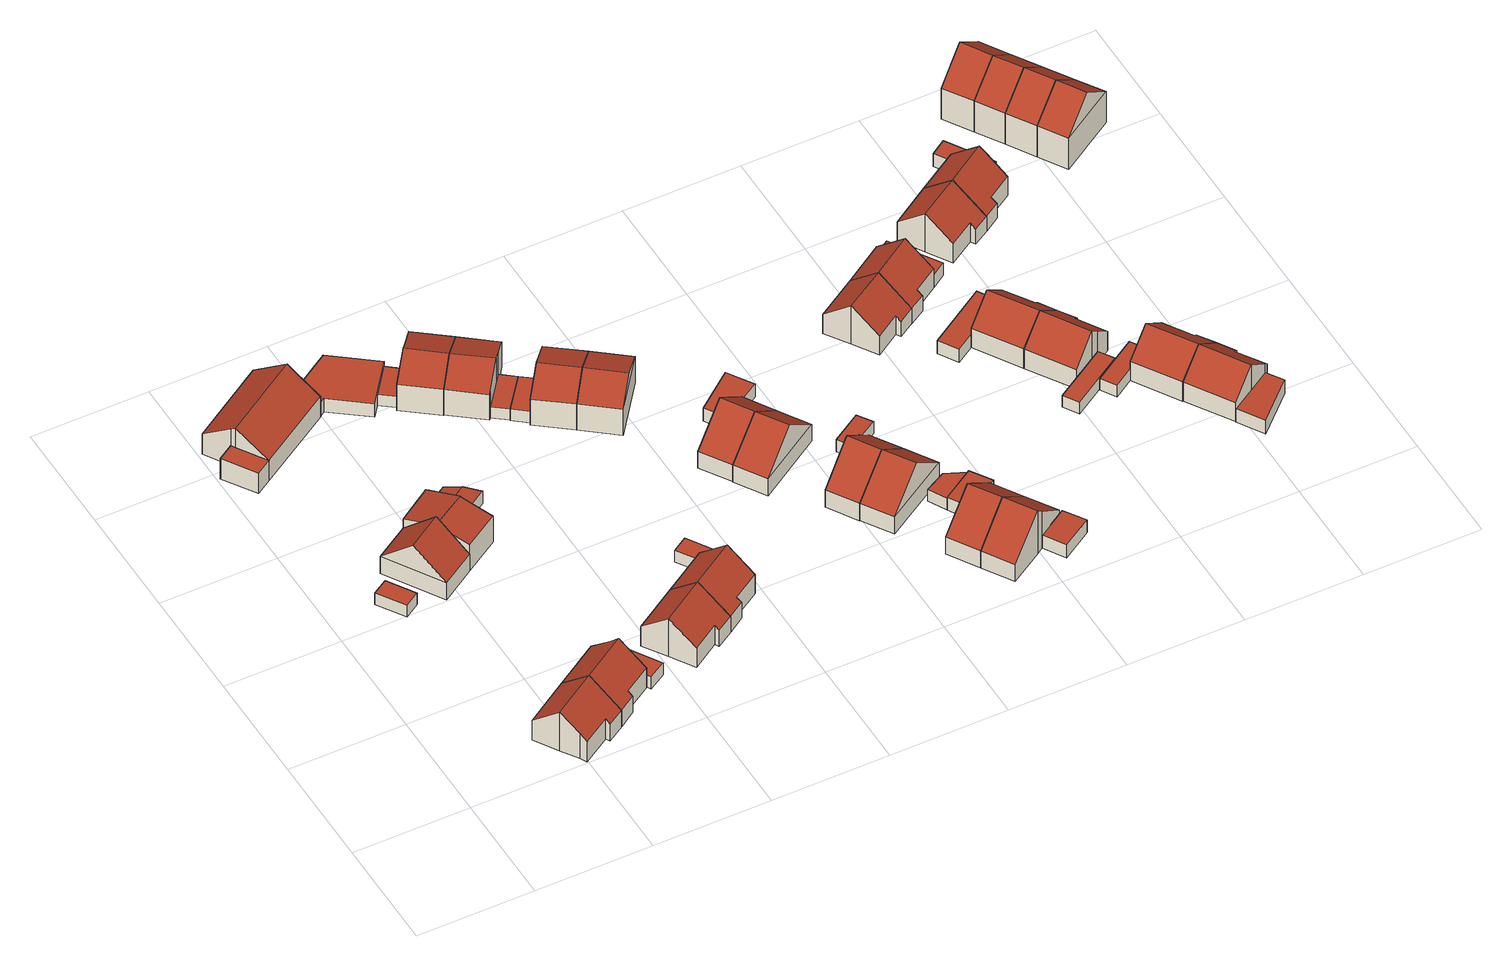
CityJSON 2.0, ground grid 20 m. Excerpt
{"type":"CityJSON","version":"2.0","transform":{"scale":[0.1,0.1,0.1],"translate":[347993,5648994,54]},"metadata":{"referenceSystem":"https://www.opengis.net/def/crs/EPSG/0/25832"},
"CityObjects":{
"building1":{"type":"Building","attributes":{"Geometrietyp2DReferenz":"3000","Gemeindeschluessel":"05315000","function":"31001_1010","roofType":"3100","measuredHeight":8.01,"storeysAboveGround":1},"address":[{"country":"Germany","locality":"Köln","thoroughfareNumber":"49","thoroughfareName":"Klausenburg-Str."}],"geometry":[{"type":"Solid","lod":"2","boundaries":[[[[0,1,2,3]],[[4,5,1,0]],[[6,7,5,4]],[[8,9,7,6]],[[10,11,9,8]],[[12,13,11,10]],[[14,15,13,12]],[[16,17,15,14]],[[3,2,17,16]],[[8,6,4,10]],[[0,3,16,14,12,10,4]],[[1,5,7,9,11,13,15,17,2]]]],"semantics":{"surfaces":[{"type":"WallSurface"},{"type":"RoofSurface"},{"type":"GroundSurface"}],"values":[[0,0,0,0,0,0,0,0,0,1,1,2]]}}]},
"building2":{"type":"Building","attributes":{"Geometrietyp2DReferenz":"3000","Gemeindeschluessel":"05315000","function":"31001_2463","roofType":"1000","measuredHeight":2.34,"storeysAboveGround":1},"address":[{"country":"Germany","locality":"Köln","thoroughfareNumber":"61","thoroughfareName":"Klausenburg-Str."}],"geometry":[{"type":"Solid","lod":"2","boundaries":[[[[18,19,20,21]],[[22,23,19,18]],[[24,25,23,22]],[[21,20,25,24]],[[22,18,21,24]],[[19,23,25,20]]]],"semantics":{"surfaces":[{"type":"WallSurface"},{"type":"RoofSurface"},{"type":"GroundSurface"}],"values":[[0,0,0,0,1,2]]}}]},
"building3":{"type":"Building","attributes":{"Geometrietyp2DReferenz":"3000","Gemeindeschluessel":"05315000","function":"31001_1010","roofType":"3100","measuredHeight":8.6,"storeysAboveGround":1},"address":[{"country":"Germany","locality":"Köln","thoroughfareNumber":"59","thoroughfareName":"Klausenburg-Str."}],"geometry":[{"type":"Solid","lod":"2","boundaries":[[[[26,27,28,29]],[[30,31,27,26]],[[32,33,31,30]],[[29,28,33,32]],[[26,34,30]],[[32,35,29]],[[29,35,34,26]],[[30,34,35,32]],[[27,31,33,28]]]],"semantics":{"surfaces":[{"type":"WallSurface"},{"type":"RoofSurface"},{"type":"GroundSurface"}],"values":[[0,0,0,0,0,0,1,1,2]]}}]},
"building4":{"type":"Building","attributes":{"Geometrietyp2DReferenz":"3000","Gemeindeschluessel":"05315000","function":"31001_1010","roofType":"3100","measuredHeight":7.93,"storeysAboveGround":1},"address":[{"country":"Germany","locality":"Köln","thoroughfareNumber":"51","thoroughfareName":"Klausenburg-Str."}],"geometry":[{"type":"Solid","lod":"2","boundaries":[[[[8,9,11,10]],[[36,37,9,8]],[[38,39,37,36]],[[40,41,39,38]],[[42,43,41,40]],[[44,45,43,42]],[[46,47,45,44]],[[12,13,47,46]],[[10,11,13,12]],[[38,36,8,10,40]],[[12,46,44,42,40,10]],[[9,37,39,41,43,45,47,13,11]]]],"semantics":{"surfaces":[{"type":"WallSurface"},{"type":"RoofSurface"},{"type":"GroundSurface"}],"values":[[0,0,0,0,0,0,0,0,0,1,1,2]]}}]},
"building5":{"type":"Building","attributes":{"Gemeindeschluessel":"05315000","Geometrietyp2DReferenz":"3000","function":"31001_1010"},"address":[{"country":"Germany","locality":"Köln","thoroughfareNumber":"26","thoroughfareName":"Klausenburg-Str."}],"children":["building5-1","building5-2"]},
"building5-1":{"type":"BuildingPart","attributes":{"roofType":"3100","measuredHeight":8.12,"storeysAboveGround":1},"parents":["building5"],"geometry":[{"type":"MultiSurface","lod":"2","boundaries":[[[48,49,50,51]],[[52,53,49,48]],[[54,55,53,52]],[[56,57,55,54]],[[58,59,57,56]],[[51,50,60,61]],[[58,56,54,52,62]],[[48,51,61,62,52]],[[49,53,55,57,59,63,60,50]],[[62,64,58]],[[64,63,59,58]],[[62,61,65,64]],[[63,64,65,60]]],"semantics":{"surfaces":[{"type":"WallSurface"},{"type":"RoofSurface"},{"type":"GroundSurface"},{"type":"ClosureSurface"}],"values":[0,0,0,0,0,0,1,1,2,0,3,0,3]}}]},
"building5-2":{"type":"BuildingPart","attributes":{"roofType":"1000","measuredHeight":4.16,"storeysAboveGround":1},"parents":["building5"],"geometry":[{"type":"MultiSurface","lod":"2","boundaries":[[[65,60,66,67]],[[68,69,59,58]],[[67,66,69,68]],[[58,65,67,68]],[[60,59,69,66]],[[64,58,59,63]],[[65,64,63,60]]],"semantics":{"surfaces":[{"type":"WallSurface"},{"type":"RoofSurface"},{"type":"GroundSurface"},{"type":"ClosureSurface"}],"values":[0,0,0,1,2,3,3]}}]},
"building6":{"type":"Building","attributes":{"Geometrietyp2DReferenz":"3000","Gemeindeschluessel":"05315000","function":"31001_1010","roofType":"3100","measuredHeight":6.85,"storeysAboveGround":1},"address":[{"country":"Germany","locality":"Köln","thoroughfareNumber":"57","thoroughfareName":"Klausenburg-Str."}],"geometry":[{"type":"Solid","lod":"2","boundaries":[[[[70,33,71,72]],[[73,74,33,70]],[[75,76,74,73]],[[77,78,76,75]],[[79,80,78,77]],[[81,82,80,79]],[[83,28,82,81]],[[72,71,28,83]],[[75,73,70,72,77]],[[83,81,79,77,72]],[[33,74,76,78,80,82,28,71]]]],"semantics":{"surfaces":[{"type":"WallSurface"},{"type":"RoofSurface"},{"type":"GroundSurface"}],"values":[[0,0,0,0,0,0,0,0,1,1,2]]}}]},
"building7":{"type":"Building","attributes":{"Geometrietyp2DReferenz":"3000","Gemeindeschluessel":"05315000","function":"31001_2463","roofType":"1000","measuredHeight":2.51,"storeysAboveGround":1},"address":[{"country":"Germany","locality":"Köln","thoroughfareNumber":"51","thoroughfareName":"Klausenburg-Str."}],"geometry":[{"type":"Solid","lod":"2","boundaries":[[[[84,85,86,87]],[[88,89,85,84]],[[90,91,89,88]],[[92,93,91,90]],[[87,86,93,92]],[[90,88,84,87,92]],[[85,89,91,93,86]]]],"semantics":{"surfaces":[{"type":"WallSurface"},{"type":"RoofSurface"},{"type":"GroundSurface"}],"values":[[0,0,0,0,0,1,2]]}}]},
"building8":{"type":"Building","attributes":{"Geometrietyp2DReferenz":"3000","Gemeindeschluessel":"05315000","function":"31001_2463","roofType":"3100","measuredHeight":3.12,"storeysAboveGround":1},"address":[{"country":"Germany","locality":"Köln","thoroughfareNumber":"57","thoroughfareName":"Klausenburg-Str."}],"geometry":[{"type":"Solid","lod":"2","boundaries":[[[[94,80,95,96]],[[97,76,80,94]],[[98,99,76,97]],[[96,95,99,98]],[[94,100,97]],[[98,101,96]],[[96,101,100,94]],[[97,100,101,98]],[[80,76,99,95]]]],"semantics":{"surfaces":[{"type":"WallSurface"},{"type":"RoofSurface"},{"type":"GroundSurface"}],"values":[[0,0,0,0,0,0,1,1,2]]}}]},
"building9":{"type":"Building","attributes":{"Geometrietyp2DReferenz":"3000","Gemeindeschluessel":"05315000","function":"31001_1010","roofType":"3100","measuredHeight":7.94,"storeysAboveGround":1},"address":[{"country":"Germany","locality":"Köln","thoroughfareNumber":"53","thoroughfareName":"Klausenburg-Str."}],"geometry":[{"type":"Solid","lod":"2","boundaries":[[[[102,103,104,105]],[[106,107,103,102]],[[108,109,107,106]],[[110,111,109,108]],[[112,113,111,110]],[[114,115,113,112]],[[116,117,115,114]],[[105,104,117,116]],[[108,106,102,110]],[[105,116,114,112,110,102]],[[103,107,109,111,113,115,117,104]]]],"semantics":{"surfaces":[{"type":"WallSurface"},{"type":"RoofSurface"},{"type":"GroundSurface"}],"values":[[0,0,0,0,0,0,0,0,1,1,2]]}}]},
"building10":{"type":"Building","attributes":{"Geometrietyp2DReferenz":"3000","Gemeindeschluessel":"05315000","function":"31001_2463","roofType":"1000","measuredHeight":2.87,"storeysAboveGround":1},"address":[{"country":"Germany","locality":"Köln","thoroughfareNumber":"26","thoroughfareName":"Klausenburg-Str."}],"geometry":[{"type":"Solid","lod":"2","boundaries":[[[[118,119,120,121]],[[122,123,119,118]],[[124,125,123,122]],[[126,127,125,124]],[[128,129,127,126]],[[121,120,129,128]],[[126,124,122,118,121,128]],[[119,123,125,127,129,120]]]],"semantics":{"surfaces":[{"type":"WallSurface"},{"type":"RoofSurface"},{"type":"GroundSurface"}],"values":[[0,0,0,0,0,0,1,2]]}}]},
"building11":{"type":"Building","attributes":{"Geometrietyp2DReferenz":"3000","Gemeindeschluessel":"05315000","function":"31001_2463","roofType":"1000","measuredHeight":2.36,"storeysAboveGround":1},"address":[{"country":"Germany","locality":"Köln","thoroughfareNumber":"24","thoroughfareName":"Klausenburg-Str."}],"geometry":[{"type":"Solid","lod":"2","boundaries":[[[[130,131,132,133]],[[134,135,131,130]],[[136,137,135,134]],[[133,132,137,136]],[[134,130,133,136]],[[131,135,137,132]]]],"semantics":{"surfaces":[{"type":"WallSurface"},{"type":"RoofSurface"},{"type":"GroundSurface"}],"values":[[0,0,0,0,1,2]]}}]},
"building12":{"type":"Building","attributes":{"Geometrietyp2DReferenz":"3000","Gemeindeschluessel":"05315000","function":"31001_1010","roofType":"3100","measuredHeight":7.89,"storeysAboveGround":1},"address":[{"country":"Germany","locality":"Köln","thoroughfareNumber":"55","thoroughfareName":"Klausenburg-Str."}],"geometry":[{"type":"Solid","lod":"2","boundaries":[[[[108,109,111,110]],[[138,139,109,108]],[[140,141,139,138]],[[142,143,141,140]],[[144,145,143,142]],[[146,147,145,144]],[[148,149,147,146]],[[112,113,149,148]],[[110,111,113,112]],[[140,138,108,110,142]],[[112,148,146,144,142,110]],[[109,139,141,143,145,147,149,113,111]]]],"semantics":{"surfaces":[{"type":"WallSurface"},{"type":"RoofSurface"},{"type":"GroundSurface"}],"values":[[0,0,0,0,0,0,0,0,0,1,1,2]]}}]},
"building13":{"type":"Building","attributes":{"Geometrietyp2DReferenz":"3000","Gemeindeschluessel":"05315000","function":"31001_1010","roofType":"3100","measuredHeight":7.49,"storeysAboveGround":1},"address":[{"country":"Germany","locality":"Köln","thoroughfareNumber":"24","thoroughfareName":"Klausenburg-Str."}],"geometry":[{"type":"Solid","lod":"2","boundaries":[[[[150,151,152,153]],[[154,155,151,150]],[[156,157,155,154]],[[158,159,157,156]],[[160,161,159,158]],[[162,163,161,160]],[[164,165,163,162]],[[153,152,165,164]],[[150,153,164,162,154]],[[160,158,156,154,162]],[[151,155,157,159,161,163,165,152]]]],"semantics":{"surfaces":[{"type":"WallSurface"},{"type":"RoofSurface"},{"type":"GroundSurface"}],"values":[[0,0,0,0,0,0,0,0,1,1,2]]}}]},
"building14":{"type":"Building","attributes":{"Geometrietyp2DReferenz":"3000","Gemeindeschluessel":"05315000","function":"31001_2463","roofType":"1000","measuredHeight":2.38,"storeysAboveGround":1},"address":[{"country":"Germany","locality":"Köln","thoroughfareNumber":"55","thoroughfareName":"Klausenburg-Str."}],"geometry":[{"type":"Solid","lod":"2","boundaries":[[[[166,167,168,169]],[[170,141,167,166]],[[171,139,141,170]],[[172,173,139,171]],[[169,168,173,172]],[[171,170,166,169,172]],[[167,141,139,173,168]]]],"semantics":{"surfaces":[{"type":"WallSurface"},{"type":"RoofSurface"},{"type":"GroundSurface"}],"values":[[0,0,0,0,0,1,2]]}}]},
"building15":{"type":"Building","attributes":{"Geometrietyp2DReferenz":"3000","Gemeindeschluessel":"05315000","function":"31001_1010","roofType":"3100","measuredHeight":7.44,"storeysAboveGround":1},"address":[{"country":"Germany","locality":"Köln","thoroughfareNumber":"22","thoroughfareName":"Klausenburg-Str."}],"geometry":[{"type":"Solid","lod":"2","boundaries":[[[[174,175,176,177]],[[178,179,175,174]],[[164,180,179,178]],[[162,181,180,164]],[[160,182,181,162]],[[183,184,182,160]],[[185,186,184,183]],[[177,176,186,185]],[[164,178,174,177,162]],[[185,183,160,162,177]],[[175,179,180,181,182,184,186,176]]]],"semantics":{"surfaces":[{"type":"WallSurface"},{"type":"RoofSurface"},{"type":"GroundSurface"}],"values":[[0,0,0,0,0,0,0,0,1,1,2]]}}]},
"building16":{"type":"Building","attributes":{"Geometrietyp2DReferenz":"3000","Gemeindeschluessel":"05315000","function":"31001_2463","roofType":"1000","measuredHeight":2.3,"storeysAboveGround":1},"address":[{"country":"Germany","locality":"Köln","thoroughfareNumber":"22","thoroughfareName":"Klausenburg-Str."}],"geometry":[{"type":"Solid","lod":"2","boundaries":[[[[187,188,186,189]],[[190,191,188,187]],[[192,175,191,190]],[[189,186,175,192]],[[190,187,189,192]],[[188,191,175,186]]]],"semantics":{"surfaces":[{"type":"WallSurface"},{"type":"RoofSurface"},{"type":"GroundSurface"}],"values":[[0,0,0,0,1,2]]}}]},
"building17":{"type":"Building","attributes":{"Geometrietyp2DReferenz":"3000","Gemeindeschluessel":"05315000","function":"31001_2463","roofType":"1000","measuredHeight":2.32,"storeysAboveGround":1},"address":[{"country":"Germany","locality":"Köln","thoroughfareNumber":"20","thoroughfareName":"Klausenburg-Str."}],"geometry":[{"type":"Solid","lod":"2","boundaries":[[[[193,194,195,187]],[[196,197,194,193]],[[190,198,197,196]],[[187,195,198,190]],[[196,193,187,190]],[[194,197,198,195]]]],"semantics":{"surfaces":[{"type":"WallSurface"},{"type":"RoofSurface"},{"type":"GroundSurface"}],"values":[[0,0,0,0,1,2]]}}]},
"building18":{"type":"Building","attributes":{"Geometrietyp2DReferenz":"3000","Gemeindeschluessel":"05315000","function":"31001_1010","roofType":"3100","measuredHeight":7.56,"storeysAboveGround":1},"address":[{"country":"Germany","locality":"Köln","thoroughfareNumber":"20","thoroughfareName":"Klausenburg-Str."}],"geometry":[{"type":"Solid","lod":"2","boundaries":[[[[199,200,201,202]],[[203,204,200,199]],[[205,197,204,203]],[[206,207,197,205]],[[208,194,207,206]],[[209,210,194,208]],[[211,212,210,209]],[[202,201,212,211]],[[205,203,199,202,206]],[[211,209,208,206,202]],[[200,204,197,207,194,210,212,201]]]],"semantics":{"surfaces":[{"type":"WallSurface"},{"type":"RoofSurface"},{"type":"GroundSurface"}],"values":[[0,0,0,0,0,0,0,0,1,1,2]]}}]},
"building19":{"type":"Building","attributes":{"Geometrietyp2DReferenz":"3000","Gemeindeschluessel":"05315000","function":"31001_1010","roofType":"3100","measuredHeight":7.53,"storeysAboveGround":1},"address":[{"country":"Germany","locality":"Köln","thoroughfareNumber":"18","thoroughfareName":"Klausenburg-Str."}],"geometry":[{"type":"Solid","lod":"2","boundaries":[[[[213,214,212,211]],[[215,216,214,213]],[[199,200,216,215]],[[211,212,200,199]],[[213,217,215]],[[199,202,211]],[[211,202,217,213]],[[215,217,202,199]],[[214,216,200,212]]]],"semantics":{"surfaces":[{"type":"WallSurface"},{"type":"RoofSurface"},{"type":"GroundSurface"}],"values":[[0,0,0,0,0,0,1,1,2]]}}]},
"building20":{"type":"Building","attributes":{"Geometrietyp2DReferenz":"3000","Gemeindeschluessel":"05315000","function":"31001_1010","roofType":"3100","measuredHeight":8.97,"storeysAboveGround":1},"address":[{"country":"Germany","locality":"Köln","thoroughfareNumber":"16","thoroughfareName":"Klausenburg-Str."}],"geometry":[{"type":"Solid","lod":"2","boundaries":[[[[218,219,220,221]],[[222,223,219,218]],[[224,225,223,222]],[[226,227,225,224]],[[228,229,227,226]],[[230,231,229,228]],[[221,220,231,230]],[[222,218,221,224]],[[230,228,226,224,221]],[[219,223,225,227,229,231,220]]]],"semantics":{"surfaces":[{"type":"WallSurface"},{"type":"RoofSurface"},{"type":"GroundSurface"}],"values":[[0,0,0,0,0,0,0,1,1,2]]}}]},
"building21":{"type":"Building","attributes":{"Geometrietyp2DReferenz":"3000","Gemeindeschluessel":"05315000","function":"31001_1010","roofType":"3100","measuredHeight":9.01,"storeysAboveGround":1},"address":[{"country":"Germany","locality":"Köln","thoroughfareNumber":"14","thoroughfareName":"Klausenburg-Str."}],"geometry":[{"type":"Solid","lod":"2","boundaries":[[[[232,233,234,230]],[[235,236,233,232]],[[218,237,236,235]],[[230,234,237,218]],[[232,238,235]],[[218,221,230]],[[230,221,238,232]],[[235,238,221,218]],[[233,236,237,234]]]],"semantics":{"surfaces":[{"type":"WallSurface"},{"type":"RoofSurface"},{"type":"GroundSurface"}],"values":[[0,0,0,0,0,0,1,1,2]]}}]},
"building22":{"type":"Building","attributes":{"Geometrietyp2DReferenz":"3000","Gemeindeschluessel":"05315000","function":"31001_2463","roofType":"1000","measuredHeight":2.65,"storeysAboveGround":1},"address":[{"country":"Germany","locality":"Köln","thoroughfareNumber":"16","thoroughfareName":"Klausenburg-Str."}],"geometry":[{"type":"Solid","lod":"2","boundaries":[[[[239,240,241,242]],[[243,244,240,239]],[[245,246,244,243]],[[247,248,246,245]],[[242,241,248,247]],[[245,243,239,242,247]],[[240,244,246,248,241]]]],"semantics":{"surfaces":[{"type":"WallSurface"},{"type":"RoofSurface"},{"type":"GroundSurface"}],"values":[[0,0,0,0,0,1,2]]}}]},
"building23":{"type":"Building","attributes":{"Geometrietyp2DReferenz":"3000","Gemeindeschluessel":"05315000","function":"31001_1010","roofType":"3100","measuredHeight":9.12,"storeysAboveGround":1},"address":[{"country":"Germany","locality":"Köln","thoroughfareNumber":"12","thoroughfareName":"Klausenburg-Str."}],"geometry":[{"type":"Solid","lod":"2","boundaries":[[[[249,250,251,252]],[[253,254,250,249]],[[255,256,254,253]],[[252,251,256,255]],[[249,257,253]],[[255,258,252]],[[252,258,257,249]],[[253,257,258,255]],[[250,254,256,251]]]],"semantics":{"surfaces":[{"type":"WallSurface"},{"type":"RoofSurface"},{"type":"GroundSurface"}],"values":[[0,0,0,0,0,0,1,1,2]]}}]},
"building24":{"type":"Building","attributes":{"Geometrietyp2DReferenz":"3000","Gemeindeschluessel":"05315000","function":"31001_1010","roofType":"3100","measuredHeight":9.06,"storeysAboveGround":1},"address":[{"country":"Germany","locality":"Köln","thoroughfareNumber":"10","thoroughfareName":"Klausenburg-Str."}],"geometry":[{"type":"Solid","lod":"2","boundaries":[[[[259,260,261,249]],[[262,263,260,259]],[[253,264,263,262]],[[249,261,264,253]],[[259,265,262]],[[253,257,249]],[[249,257,265,259]],[[262,265,257,253]],[[260,263,264,261]]]],"semantics":{"surfaces":[{"type":"WallSurface"},{"type":"RoofSurface"},{"type":"GroundSurface"}],"values":[[0,0,0,0,0,0,1,1,2]]}}]},
"building25":{"type":"Building","attributes":{"Geometrietyp2DReferenz":"3000","Gemeindeschluessel":"05315000","function":"31001_1010","roofType":"3100","measuredHeight":8.98,"storeysAboveGround":1},"address":[{"country":"Germany","locality":"Köln","thoroughfareNumber":"8","thoroughfareName":"Klausenburg-Str."}],"geometry":[{"type":"Solid","lod":"2","boundaries":[[[[266,267,268,269]],[[270,271,267,266]],[[272,273,271,270]],[[274,275,273,272]],[[276,277,275,274]],[[278,279,277,276]],[[269,268,279,278]],[[270,266,269,272]],[[278,276,274,272,269]],[[267,271,273,275,277,279,268]]]],"semantics":{"surfaces":[{"type":"WallSurface"},{"type":"RoofSurface"},{"type":"GroundSurface"}],"values":[[0,0,0,0,0,0,0,1,1,2]]}}]},
"building26":{"type":"Building","attributes":{"Geometrietyp2DReferenz":"3000","Gemeindeschluessel":"05315000","function":"31001_2000","roofType":"1000","measuredHeight":2.55,"storeysAboveGround":1},"address":[{"country":"Germany","locality":"Köln","thoroughfareNumber":"12","thoroughfareName":"Klausenburg-Str."}],"geometry":[{"type":"Solid","lod":"2","boundaries":[[[[280,281,282,283]],[[284,285,281,280]],[[286,287,285,284]],[[288,289,287,286]],[[290,291,289,288]],[[283,282,291,290]],[[288,286,284,280,283,290]],[[281,285,287,289,291,282]]]],"semantics":{"surfaces":[{"type":"WallSurface"},{"type":"RoofSurface"},{"type":"GroundSurface"}],"values":[[0,0,0,0,0,0,1,2]]}}]},
"building27":{"type":"Building","attributes":{"Geometrietyp2DReferenz":"3000","Gemeindeschluessel":"05315000","function":"31001_1010","roofType":"3100","measuredHeight":9.01,"storeysAboveGround":1},"address":[{"country":"Germany","locality":"Köln","thoroughfareNumber":"6","thoroughfareName":"Klausenburg-Str."}],"geometry":[{"type":"Solid","lod":"2","boundaries":[[[[292,293,294,295]],[[266,267,293,292]],[[269,268,267,266]],[[278,279,268,269]],[[296,297,279,278]],[[298,299,297,296]],[[295,294,299,298]],[[266,292,295,269]],[[298,296,278,269,295]],[[293,267,268,279,297,299,294]]]],"semantics":{"surfaces":[{"type":"WallSurface"},{"type":"RoofSurface"},{"type":"GroundSurface"}],"values":[[0,0,0,0,0,0,0,1,1,2]]}}]},
"building28":{"type":"Building","attributes":{"Geometrietyp2DReferenz":"3000","Gemeindeschluessel":"05315000","function":"51009_1611","roofType":"1000","measuredHeight":2.43},"geometry":[{"type":"Solid","lod":"2","boundaries":[[[[300,301,302,303]],[[304,305,301,300]],[[306,307,305,304]],[[303,302,307,306]],[[304,300,303,306]],[[301,305,307,302]]]],"semantics":{"surfaces":[{"type":"WallSurface"},{"type":"RoofSurface"},{"type":"GroundSurface"}],"values":[[0,0,0,0,1,2]]}}]},
"building29":{"type":"Building","attributes":{"Geometrietyp2DReferenz":"3000","Gemeindeschluessel":"05315000","function":"31001_2463","roofType":"1000","measuredHeight":2.69,"storeysAboveGround":1},"address":[{"country":"Germany","locality":"Köln","thoroughfareNumber":"8","thoroughfareName":"Klausenburg-Str."}],"geometry":[{"type":"Solid","lod":"2","boundaries":[[[[308,309,301,310]],[[311,275,309,308]],[[312,305,275,311]],[[310,301,305,312]],[[311,308,310,312]],[[309,275,305,301]]]],"semantics":{"surfaces":[{"type":"WallSurface"},{"type":"RoofSurface"},{"type":"GroundSurface"}],"values":[[0,0,0,0,1,2]]}}]},
"building30":{"type":"Building","attributes":{"Geometrietyp2DReferenz":"3000","Gemeindeschluessel":"05315000","function":"31001_2463","roofType":"1000","measuredHeight":2.67,"storeysAboveGround":1},"address":[{"country":"Germany","locality":"Köln","thoroughfareNumber":"6","thoroughfareName":"Klausenburg-Str."}],"geometry":[{"type":"Solid","lod":"2","boundaries":[[[[313,314,315,316]],[[317,318,314,313]],[[319,299,318,317]],[[316,315,299,319]],[[317,313,316,319]],[[314,318,299,315]]]],"semantics":{"surfaces":[{"type":"WallSurface"},{"type":"RoofSurface"},{"type":"GroundSurface"}],"values":[[0,0,0,0,1,2]]}}]},
"building31":{"type":"Building","attributes":{"Geometrietyp2DReferenz":"3000","Gemeindeschluessel":"05315000","function":"31001_1010","roofType":"3100","measuredHeight":7.92,"storeysAboveGround":1},"address":[{"country":"Germany","locality":"Köln","thoroughfareNumber":"9","thoroughfareName":"Treptow-Str."}],"geometry":[{"type":"Solid","lod":"2","boundaries":[[[[320,321,322,323]],[[324,325,321,320]],[[326,327,325,324]],[[328,329,327,326]],[[330,331,329,328]],[[332,333,331,330]],[[334,335,333,332]],[[323,322,335,334]],[[326,324,320,328]],[[323,334,332,330,328,320]],[[321,325,327,329,331,333,335,322]]]],"semantics":{"surfaces":[{"type":"WallSurface"},{"type":"RoofSurface"},{"type":"GroundSurface"}],"values":[[0,0,0,0,0,0,0,0,1,1,2]]}}]},
"building32":{"type":"Building","attributes":{"Geometrietyp2DReferenz":"3000","Gemeindeschluessel":"05315000","function":"31001_1010","roofType":"3100","measuredHeight":8,"storeysAboveGround":1},"address":[{"country":"Germany","locality":"Köln","thoroughfareNumber":"11","thoroughfareName":"Treptow-Str."}],"geometry":[{"type":"Solid","lod":"2","boundaries":[[[[326,336,337,328]],[[338,339,336,326]],[[340,341,339,338]],[[342,343,341,340]],[[344,345,343,342]],[[346,347,345,344]],[[330,348,347,346]],[[328,337,348,330]],[[338,326,328,340]],[[330,346,344,342,340,328]],[[336,339,341,343,345,347,348,337]]]],"semantics":{"surfaces":[{"type":"WallSurface"},{"type":"RoofSurface"},{"type":"GroundSurface"}],"values":[[0,0,0,0,0,0,0,0,1,1,2]]}}]},
"building33":{"type":"Building","attributes":{"Geometrietyp2DReferenz":"3000","Gemeindeschluessel":"05315000","function":"31001_2463","roofType":"1000","measuredHeight":2.75,"storeysAboveGround":1},"address":[{"country":"Germany","locality":"Köln","thoroughfareNumber":"7","thoroughfareName":"Treptow-Str."}],"geometry":[{"type":"Solid","lod":"2","boundaries":[[[[349,350,351,352]],[[353,354,350,349]],[[355,356,354,353]],[[357,358,356,355]],[[352,351,358,357]],[[355,353,349,352,357]],[[350,354,356,358,351]]]],"semantics":{"surfaces":[{"type":"WallSurface"},{"type":"RoofSurface"},{"type":"GroundSurface"}],"values":[[0,0,0,0,0,1,2]]}}]},
"building34":{"type":"Building","attributes":{"Geometrietyp2DReferenz":"3000","Gemeindeschluessel":"05315000","function":"51009_1611","roofType":"1000","measuredHeight":2.62},"geometry":[{"type":"Solid","lod":"2","boundaries":[[[[359,360,361,362]],[[363,343,360,359]],[[364,339,343,363]],[[362,361,339,364]],[[363,359,362,364]],[[360,343,339,361]]]],"semantics":{"surfaces":[{"type":"WallSurface"},{"type":"RoofSurface"},{"type":"GroundSurface"}],"values":[[0,0,0,0,1,2]]}}]},
"building35":{"type":"Building","attributes":{"Geometrietyp2DReferenz":"3000","Gemeindeschluessel":"05315000","function":"31001_1010","roofType":"3100","measuredHeight":7.96,"storeysAboveGround":1},"address":[{"country":"Germany","locality":"Köln","thoroughfareNumber":"7","thoroughfareName":"Treptow-Str."}],"geometry":[{"type":"Solid","lod":"2","boundaries":[[[[365,366,367,368]],[[369,354,366,365]],[[370,371,354,369]],[[372,350,371,370]],[[373,374,350,372]],[[375,376,374,373]],[[377,378,376,375]],[[379,380,378,377]],[[368,367,380,379]],[[369,365,368,370]],[[379,377,375,373,372,370,368]],[[366,354,371,350,374,376,378,380,367]]]],"semantics":{"surfaces":[{"type":"WallSurface"},{"type":"RoofSurface"},{"type":"GroundSurface"}],"values":[[0,0,0,0,0,0,0,0,0,1,1,2]]}}]},
"building36":{"type":"Building","attributes":{"Geometrietyp2DReferenz":"3000","Gemeindeschluessel":"05315000","function":"31001_2463","roofType":"1000","measuredHeight":2.4,"storeysAboveGround":1},"address":[{"country":"Germany","locality":"Köln","thoroughfareNumber":"5","thoroughfareName":"Treptow-Str."}],"geometry":[{"type":"Solid","lod":"2","boundaries":[[[[381,382,383,384]],[[385,386,382,381]],[[387,388,386,385]],[[389,390,388,387]],[[384,383,390,389]],[[387,385,381,384,389]],[[382,386,388,390,383]]]],"semantics":{"surfaces":[{"type":"WallSurface"},{"type":"RoofSurface"},{"type":"GroundSurface"}],"values":[[0,0,0,0,0,1,2]]}}]},
"building37":{"type":"Building","attributes":{"Geometrietyp2DReferenz":"3000","Gemeindeschluessel":"05315000","function":"31001_1010","roofType":"3100","measuredHeight":7.96,"storeysAboveGround":1},"address":[{"country":"Germany","locality":"Köln","thoroughfareNumber":"5","thoroughfareName":"Treptow-Str."}],"geometry":[{"type":"Solid","lod":"2","boundaries":[[[[391,383,392,393]],[[365,366,383,391]],[[368,367,366,365]],[[379,380,367,368]],[[394,395,380,379]],[[396,397,395,394]],[[398,399,397,396]],[[400,382,399,398]],[[393,392,382,400]],[[400,398,396,394,379,368,393]],[[365,391,393,368]],[[383,366,367,380,395,397,399,382,392]]]],"semantics":{"surfaces":[{"type":"WallSurface"},{"type":"RoofSurface"},{"type":"GroundSurface"}],"values":[[0,0,0,0,0,0,0,0,0,1,1,2]]}}]},
"building38":{"type":"Building","attributes":{"Geometrietyp2DReferenz":"3000","Gemeindeschluessel":"05315000","function":"31001_2463","roofType":"1000","measuredHeight":2.41,"storeysAboveGround":1},"address":[{"country":"Germany","locality":"Köln","thoroughfareNumber":"3","thoroughfareName":"Treptow-Str."}],"geometry":[{"type":"Solid","lod":"2","boundaries":[[[[401,402,403,404]],[[405,406,402,401]],[[407,408,406,405]],[[404,403,408,407]],[[405,401,404,407]],[[402,406,408,403]]]],"semantics":{"surfaces":[{"type":"WallSurface"},{"type":"RoofSurface"},{"type":"GroundSurface"}],"values":[[0,0,0,0,1,2]]}}]},
"building39":{"type":"Building","attributes":{"Geometrietyp2DReferenz":"3000","Gemeindeschluessel":"05315000","function":"31001_1010","roofType":"3100","measuredHeight":7.92,"storeysAboveGround":1},"address":[{"country":"Germany","locality":"Köln","thoroughfareNumber":"13","thoroughfareName":"Treptow-Str."}],"geometry":[{"type":"Solid","lod":"2","boundaries":[[[[409,410,411,412]],[[413,414,410,409]],[[415,416,414,413]],[[417,418,416,415]],[[419,420,418,417]],[[421,422,420,419]],[[423,424,422,421]],[[412,411,424,423]],[[415,413,409,417]],[[412,423,421,419,417,409]],[[410,414,416,418,420,422,424,411]]]],"semantics":{"surfaces":[{"type":"WallSurface"},{"type":"RoofSurface"},{"type":"GroundSurface"}],"values":[[0,0,0,0,0,0,0,0,1,1,2]]}}]},
"building40":{"type":"Building","attributes":{"Geometrietyp2DReferenz":"3000","Gemeindeschluessel":"05315000","function":"31001_1010","roofType":"3100","measuredHeight":7.86,"storeysAboveGround":1},"address":[{"country":"Germany","locality":"Köln","thoroughfareNumber":"3","thoroughfareName":"Treptow-Str."}],"geometry":[{"type":"Solid","lod":"2","boundaries":[[[[425,426,427,428]],[[429,430,426,425]],[[431,432,430,429]],[[433,434,432,431]],[[435,436,434,433]],[[437,438,436,435]],[[439,440,438,437]],[[428,427,440,439]],[[429,425,428,431]],[[439,437,435,433,431,428]],[[426,430,432,434,436,438,440,427]]]],"semantics":{"surfaces":[{"type":"WallSurface"},{"type":"RoofSurface"},{"type":"GroundSurface"}],"values":[[0,0,0,0,0,0,0,0,1,1,2]]}}]},
"building41":{"type":"Building","attributes":{"Geometrietyp2DReferenz":"3000","Gemeindeschluessel":"05315000","function":"31001_1010","roofType":"3100","measuredHeight":7.84,"storeysAboveGround":1},"address":[{"country":"Germany","locality":"Köln","thoroughfareNumber":"1","thoroughfareName":"Treptow-Str."}],"geometry":[{"type":"Solid","lod":"2","boundaries":[[[[441,442,443,444]],[[425,445,442,441]],[[428,446,445,425]],[[439,447,446,428]],[[448,449,447,439]],[[450,451,449,448]],[[452,453,451,450]],[[454,455,453,452]],[[444,443,455,454]],[[454,452,450,448,439,428,444]],[[425,441,444,428]],[[442,445,446,447,449,451,453,455,443]]]],"semantics":{"surfaces":[{"type":"WallSurface"},{"type":"RoofSurface"},{"type":"GroundSurface"}],"values":[[0,0,0,0,0,0,0,0,0,1,1,2]]}}]},
"building42":{"type":"Building","attributes":{"Geometrietyp2DReferenz":"3000","Gemeindeschluessel":"05315000","function":"31001_2463","roofType":"1000","measuredHeight":2.77,"storeysAboveGround":1},"address":[{"country":"Germany","locality":"Köln","thoroughfareNumber":"1","thoroughfareName":"Treptow-Str."}],"geometry":[{"type":"Solid","lod":"2","boundaries":[[[[456,457,458,459]],[[460,461,457,456]],[[462,463,461,460]],[[459,458,463,462]],[[460,456,459,462]],[[457,461,463,458]]]],"semantics":{"surfaces":[{"type":"WallSurface"},{"type":"RoofSurface"},{"type":"GroundSurface"}],"values":[[0,0,0,0,1,2]]}}]},
"building43":{"type":"Building","attributes":{"Geometrietyp2DReferenz":"3000","Gemeindeschluessel":"05315000","function":"31001_1010","roofType":"3100","measuredHeight":7.9,"storeysAboveGround":1},"address":[{"country":"Germany","locality":"Köln","thoroughfareNumber":"15","thoroughfareName":"Treptow-Str."}],"geometry":[{"type":"Solid","lod":"2","boundaries":[[[[415,416,418,417]],[[464,465,416,415]],[[466,467,465,464]],[[468,469,467,466]],[[470,471,469,468]],[[472,473,471,470]],[[474,475,473,472]],[[476,477,475,474]],[[419,420,477,476]],[[417,418,420,419]],[[466,464,415,417,468]],[[419,476,474,472,470,468,417]],[[416,465,467,469,471,473,475,477,420,418]]]],"semantics":{"surfaces":[{"type":"WallSurface"},{"type":"RoofSurface"},{"type":"GroundSurface"}],"values":[[0,0,0,0,0,0,0,0,0,0,1,1,2]]}}]},
"building44":{"type":"Building","attributes":{"Geometrietyp2DReferenz":"3000","Gemeindeschluessel":"05315000","function":"31001_2463","roofType":"1000","measuredHeight":2.68,"storeysAboveGround":1},"address":[{"country":"Germany","locality":"Köln","thoroughfareNumber":"15","thoroughfareName":"Treptow-Str."}],"geometry":[{"type":"Solid","lod":"2","boundaries":[[[[478,479,480,481]],[[482,471,479,478]],[[483,467,471,482]],[[484,465,467,483]],[[485,486,465,484]],[[481,480,486,485]],[[484,483,482,478,481,485]],[[479,471,467,465,486,480]]]],"semantics":{"surfaces":[{"type":"WallSurface"},{"type":"RoofSurface"},{"type":"GroundSurface"}],"values":[[0,0,0,0,0,0,1,2]]}}]},
"building45":{"type":"Building","attributes":{"Geometrietyp2DReferenz":"3000","Gemeindeschluessel":"05315000","function":"31001_1010","roofType":"3100","measuredHeight":11.04,"storeysAboveGround":2},"address":[{"country":"Germany","locality":"Köln","thoroughfareNumber":"56","thoroughfareName":"Treptow-Str."}],"geometry":[{"type":"Solid","lod":"2","boundaries":[[[[487,488,489,490]],[[491,492,488,487]],[[493,494,492,491]],[[490,489,494,493]],[[487,495,491]],[[493,496,490]],[[490,496,495,487]],[[491,495,496,493]],[[488,492,494,489]]]],"semantics":{"surfaces":[{"type":"WallSurface"},{"type":"RoofSurface"},{"type":"GroundSurface"}],"values":[[0,0,0,0,0,0,1,1,2]]}}]},
"building46":{"type":"Building","attributes":{"Geometrietyp2DReferenz":"3000","Gemeindeschluessel":"05315000","function":"31001_1010","roofType":"3100","measuredHeight":11.04,"storeysAboveGround":2},"address":[{"country":"Germany","locality":"Köln","thoroughfareNumber":"54","thoroughfareName":"Treptow-Str."}],"geometry":[{"type":"Solid","lod":"2","boundaries":[[[[497,498,488,487]],[[499,500,498,497]],[[491,492,500,499]],[[487,488,492,491]],[[497,501,499]],[[491,495,487]],[[487,495,501,497]],[[499,501,495,491]],[[498,500,492,488]]]],"semantics":{"surfaces":[{"type":"WallSurface"},{"type":"RoofSurface"},{"type":"GroundSurface"}],"values":[[0,0,0,0,0,0,1,1,2]]}}]},
"building47":{"type":"Building","attributes":{"Geometrietyp2DReferenz":"3000","Gemeindeschluessel":"05315000","function":"31001_1010","roofType":"3100","measuredHeight":11.11,"storeysAboveGround":2},"address":[{"country":"Germany","locality":"Köln","thoroughfareNumber":"52","thoroughfareName":"Treptow-Str."}],"geometry":[{"type":"Solid","lod":"2","boundaries":[[[[502,503,498,497]],[[504,505,503,502]],[[499,500,505,504]],[[497,498,500,499]],[[502,506,504]],[[499,501,497]],[[497,501,506,502]],[[504,506,501,499]],[[503,505,500,498]]]],"semantics":{"surfaces":[{"type":"WallSurface"},{"type":"RoofSurface"},{"type":"GroundSurface"}],"values":[[0,0,0,0,0,0,1,1,2]]}}]},
"building48":{"type":"Building","attributes":{"Geometrietyp2DReferenz":"3000","Gemeindeschluessel":"05315000","function":"31001_1010","roofType":"3100","measuredHeight":11.11,"storeysAboveGround":2},"address":[{"country":"Germany","locality":"Köln","thoroughfareNumber":"50","thoroughfareName":"Treptow-Str."}],"geometry":[{"type":"Solid","lod":"2","boundaries":[[[[507,508,503,502]],[[509,510,508,507]],[[504,505,510,509]],[[502,503,505,504]],[[507,511,509]],[[504,506,502]],[[502,506,511,507]],[[509,511,506,504]],[[508,510,505,503]]]],"semantics":{"surfaces":[{"type":"WallSurface"},{"type":"RoofSurface"},{"type":"GroundSurface"}],"values":[[0,0,0,0,0,0,1,1,2]]}}]}
},
"vertices":[
[193,13,58],[193,13,7],[199,2,7],[199,2,48],[174,42,87],[174,42,7],[149,82,48],[149,82,7],[225,130,48],[225,130,7],[250,90,87],[250,90,7],[279,43,41],[279,43,7],[250,25,41],[250,25,7],[246,32,48],[246,32,7],
[135,414,32],[135,414,8],[106,460,8],[106,460,32],[110,398,32],[110,398,8],[80,444,32],[80,444,8],
[178,401,44],[178,401,9],[237,438,9],[237,438,44],[118,497,44],[118,497,9],[177,534,44],[177,534,9],[148,449,95],[207,486,95],
[301,178,48],[301,178,7],[318,150,74],[318,150,7],[326,138,87],[326,138,7],[351,98,48],[351,98,7],[304,68,48],[304,68,7],[308,61,41],[308,61,7],
[137,927,51],[137,927,9],[6,845,9],[6,845,51],[168,879,91],[168,879,9],[174,869,83],[174,869,9],[198,830,51],[198,830,9],[67,748,51],[67,748,9],[32,803,9],[32,803,85],[36,796,91],[36,796,9],[36,796,51],[32,803,51],
[5,786,9],[5,786,51],[40,731,51],[40,731,9],
[177,534,63],[207,486,9],[207,486,78],[236,572,63],[236,572,9],[239,568,64],[239,568,9],[267,523,78],[267,523,9],[268,520,77],[268,520,9],[297,475,63],[297,475,9],[237,438,63],
[385,109,33],[385,109,8],[348,169,8],[348,169,33],[355,91,33],[355,91,8],[351,98,33],[351,98,8],[318,150,33],[318,150,8],
[268,520,35],[322,554,9],[322,554,35],[239,568,35],[275,590,35],[275,590,9],[254,544,40],[298,572,40],
[410,137,89],[410,137,10],[435,97,10],[435,97,50],[384,177,50],[384,177,10],[460,225,50],[460,225,10],[485,185,89],[485,185,10],[515,138,43],[515,138,10],[486,120,43],[486,120,10],[482,127,50],[482,127,10],
[323,862,38],[323,862,10],[250,917,10],[250,917,38],[268,790,38],[268,790,10],[207,836,38],[207,836,10],[198,830,38],[198,830,10],[174,869,38],[174,869,10],
[344,839,33],[344,839,10],[320,858,10],[320,858,33],[307,792,33],[307,792,10],[283,810,33],[283,810,10],
[536,273,50],[536,273,10],[545,258,64],[545,258,10],[561,233,89],[561,233,10],[586,193,50],[586,193,10],[539,163,50],[539,163,10],[544,157,43],[544,157,10],
[307,792,65],[307,792,9],[304,788,9],[304,788,63],[339,833,84],[339,833,9],[344,839,81],[344,839,9],[373,878,63],[373,878,9],[429,835,63],[429,835,9],[394,790,84],[394,790,9],[360,745,63],[360,745,9],
[571,274,34],[571,274,10],[539,325,10],[539,325,34],[545,258,34],[536,273,34],[513,309,34],[513,309,10],
[418,707,65],[418,707,10],[450,748,10],[450,748,84],[415,703,63],[415,703,10],[360,745,10],[394,790,10],[429,835,10],[484,793,63],[484,793,10],[461,762,77],[461,762,10],
[485,744,33],[485,744,10],[461,762,33],[442,689,33],[442,689,10],[418,707,33],
[509,726,33],[509,726,9],[485,744,9],[466,670,33],[466,670,9],[442,689,9],
[519,624,63],[519,624,9],[553,669,9],[553,669,84],[463,666,63],[463,666,9],[466,670,65],[498,711,84],[498,711,9],[509,726,77],[532,756,63],[532,756,9],[588,714,63],[588,714,9],
[643,671,63],[643,671,9],[574,581,63],[574,581,9],[609,626,84],
[670,417,44],[670,417,10],[726,452,10],[726,452,99],[638,467,44],[638,467,10],[695,503,99],[695,503,10],[715,516,79],[715,516,10],[751,538,44],[751,538,10],[782,488,44],[782,488,10],
[814,437,44],[814,437,9],[782,488,9],[702,366,44],[702,366,9],[670,417,9],[758,402,99],
[785,559,36],[785,559,9],[758,602,9],[758,602,36],[751,538,36],[751,538,9],[715,516,36],[715,516,9],[693,551,36],[693,551,9],
[909,325,46],[909,325,10],[877,375,10],[877,375,46],[796,254,46],[796,254,10],[765,304,46],[765,304,10],[852,289,102],[821,340,102],
[941,274,46],[941,274,11],[909,325,11],[828,204,46],[828,204,11],[796,254,11],[884,239,102],
[906,80,46],[906,80,11],[962,116,11],[962,116,101],[874,131,46],[874,131,11],[930,166,101],[930,166,11],[942,174,89],[942,174,11],[986,202,46],[986,202,11],[1018,151,46],[1018,151,11],
[902,406,35],[902,406,10],[886,431,10],[886,431,35],[873,388,35],[873,388,10],[870,392,35],[870,392,10],[848,378,35],[848,378,10],[835,399,35],[835,399,10],
[937,30,46],[937,30,11],[994,65,11],[994,65,101],[1050,101,46],[1050,101,11],[1006,73,88],[1006,73,11],
[975,245,35],[975,245,11],[940,261,11],[940,261,35],[920,211,35],[920,211,11],[904,242,35],[904,242,11],
[998,210,38],[998,210,11],[975,245,38],[942,174,38],[920,211,38],
[1080,70,38],[1080,70,11],[1057,105,11],[1057,105,38],[1028,38,38],[1028,38,11],[1006,73,38],
[961,585,93],[961,585,14],[987,544,14],[987,544,53],[935,625,53],[935,625,14],[1005,669,53],[1005,669,14],[1031,628,93],[1031,628,14],[1061,580,45],[1061,580,14],[1034,563,45],[1034,563,14],[1029,571,53],[1029,571,14],
[1005,669,13],[1031,628,13],[1074,713,53],[1074,713,13],[1100,672,93],[1100,672,13],[1126,631,53],[1126,631,13],[1083,604,53],[1083,604,13],[1088,596,45],[1088,596,13],[1061,580,13],
[1186,540,39],[1186,540,12],[1166,572,12],[1166,572,39],[1115,495,39],[1115,495,12],[1085,476,39],[1085,476,12],[1065,508,39],[1065,508,12],
[1151,648,39],[1151,648,13],[1100,729,13],[1100,729,39],[1126,631,39],[1074,713,39],
[1163,419,52],[1163,419,12],[1203,444,12],[1203,444,92],[1115,495,52],[1155,520,92],[1155,520,12],[1186,540,60],[1194,545,52],[1194,545,12],[1224,498,52],[1224,498,12],[1231,502,45],[1231,502,12],[1249,474,45],[1249,474,12],
[1265,377,36],[1265,377,12],[1211,343,12],[1211,343,36],[1281,352,36],[1281,352,12],[1190,295,36],[1190,295,12],[1174,320,36],[1174,320,12],
[1211,343,52],[1250,368,12],[1250,368,92],[1267,445,45],[1267,445,12],[1261,440,52],[1261,440,12],[1290,393,52],[1290,393,12],[1265,377,77],
[1332,348,36],[1332,348,12],[1316,373,12],[1316,373,36],[1256,300,36],[1256,300,12],[1240,325,36],[1240,325,12],
[1151,704,92],[1151,704,13],[1177,664,13],[1177,664,52],[1126,745,52],[1126,745,13],[1195,789,52],[1195,789,13],[1221,748,92],[1221,748,13],[1252,699,44],[1252,699,13],[1225,683,44],[1225,683,13],[1220,691,52],[1220,691,13],
[1337,245,52],[1337,245,12],[1377,270,12],[1377,270,91],[1289,321,52],[1289,321,12],[1329,346,91],[1329,346,12],[1369,371,52],[1369,371,12],[1399,324,52],[1399,324,12],[1405,329,46],[1405,329,12],[1424,300,46],[1424,300,12],
[1385,169,52],[1385,169,13],[1425,194,13],[1425,194,91],[1337,245,13],[1377,270,13],[1424,300,13],[1442,271,46],[1442,271,13],[1435,266,52],[1435,266,13],[1465,219,52],[1465,219,13],[1460,216,57],[1460,216,13],
[1478,188,40],[1478,188,12],[1460,216,12],[1460,216,40],[1412,126,40],[1412,126,12],[1385,169,40],[1385,169,12],
[1264,832,52],[1264,832,13],[1265,833,52],[1265,833,13],[1290,792,92],[1290,792,13],[1297,782,82],[1297,782,13],[1316,751,52],[1316,751,13],[1273,724,52],[1273,724,13],[1279,716,44],[1279,716,13],
[1322,798,40],[1322,798,13],[1274,874,13],[1274,874,40],[1297,782,40],[1265,833,40],[1264,832,40],[1248,857,40],[1248,857,13],
[1430,952,79],[1430,952,15],[1401,999,15],[1401,999,79],[1335,891,79],[1335,891,15],[1305,938,79],[1305,938,15],[1383,921,126],[1353,969,126],
[1459,906,79],[1459,906,15],[1363,846,79],[1363,846,15],[1411,876,126],
[1488,860,79],[1488,860,15],[1392,800,79],[1392,800,15],[1440,830,126],
[1517,815,79],[1517,815,15],[1421,754,79],[1421,754,15],[1469,785,126]
]}
